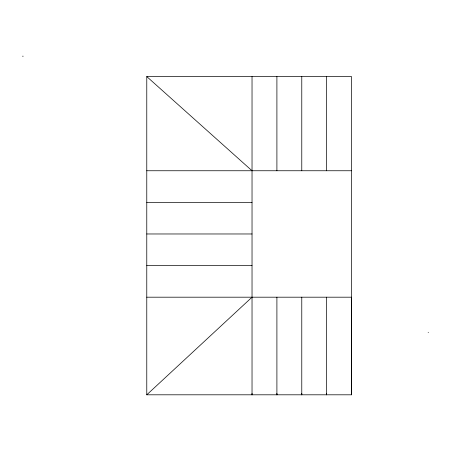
<?xml version="1.0" encoding="UTF-8"?>
<svg xmlns="http://www.w3.org/2000/svg" width="451" height="451" viewBox="0 0 451 451"><rect width="100%" height="100%" fill="white"/><g stroke="black" fill="none" stroke-linecap="round" stroke-linejoin="round"><path stroke-width="0.68" d="M252.03 76.58L252.03 394.805L252.03 393.396M276.903 297.192L276.903 394.805L276.903 393.396M301.775 297.192L301.775 394.805L301.775 393.396M326.654 297.192L326.654 394.805L326.654 393.396M351.526 394.805L351.526 76.58L146.772 76.58L146.772 394.805L351.526 394.805L351.526 297.192L146.772 297.192M146.772 394.805L252.03 297.192M22.55 56.195L23.176 56.195M146.772 170.749L351.526 170.749M146.772 202.364L252.03 202.364M146.772 233.973L252.03 233.973M146.772 265.583L252.03 265.583M428.45 332.297L428.151 332.37M146.772 76.58L252.03 170.749M326.654 76.58L326.654 170.749M301.775 76.58L301.775 170.749M276.903 76.58L276.903 170.749"/></g></svg>
